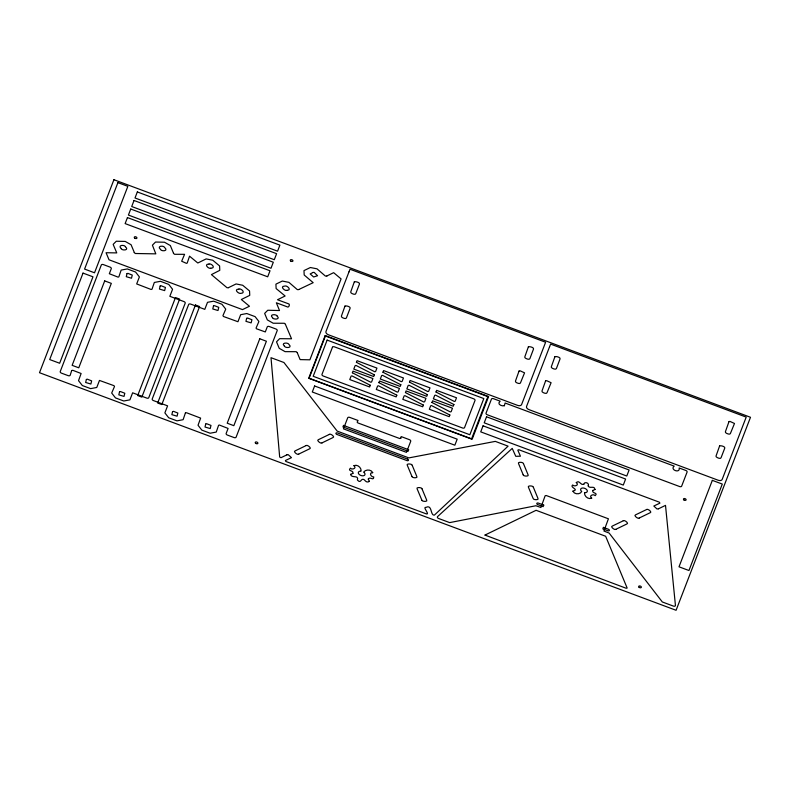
<?xml version="1.0" encoding="UTF-8"?>
<svg xmlns="http://www.w3.org/2000/svg" width="790" height="790" viewBox="0 0 790 790"><rect width="100%" height="100%" fill="white"/><g stroke="black" fill="none" stroke-linecap="round" stroke-linejoin="round"><path stroke-width="1.19" d="M228.547 287.609L236.092 283.946L242.708 285.259L249.541 290.967L249.758 295.361L241.335 299.509L249.462 306.244L242.481 309.611L109.03 259.801L106.067 252.721L116.762 252.909L113.158 244.387L116.288 241.236L125.245 241.424L131.091 244.752L134.28 252.405M298.827 289.486L313.176 282.682L304.19 274.999L303.982 270.605L310.381 267.514L316.997 268.827L325.381 276.066L326.872 276.066M326.892 275.957L333.637 272.668L341.082 278.9L309.887 359.815L300.111 359.608L297.287 352.765M209.014 264.077C203.445 263.88 208.442 269.104 210.762 268.304M210.792 268.195C216.342 268.254 211.404 263.179 209.034 263.949M238.926 289.12C233.445 288.982 238.205 293.85 240.624 293.416C246.302 293.238 241.385 288.241 238.955 288.962M286.968 290.295C292.428 290.453 286.81 284.844 284.716 286.079C279.413 286.079 284.726 291.273 286.948 290.424M298.719 454.092L309.749 448.75C311.843 448.345 307.527 444.553 306.046 445.481M306.016 445.639L294.986 450.952C293.041 451.337 297.198 455.228 298.689 454.22M312.771 272.609L310.174 273.933L313.64 276.994L317.56 275.73L314.153 272.372L312.791 272.451M322.014 442.874L333.044 437.541C335.157 437.127 330.852 433.295 329.351 434.273M329.321 434.421L318.291 439.734C316.247 440.119 320.572 443.98 321.994 443.002M615.924 529.27L626.954 523.928C629.067 523.503 624.742 519.731 623.251 520.659M623.231 520.817L612.201 526.13C610.157 526.495 614.462 530.416 615.904 529.399M639.199 518.033L650.229 512.7C652.362 512.295 648.017 508.464 646.526 509.432M646.506 509.58L635.476 514.892C633.481 515.278 637.727 519.139 639.179 518.161M588.185 485.909C589.982 483.085 584.245 481.021 583.8 484.27M368.259 479.115L369.384 481.288M121.235 248.761C122.46 250.874 129.659 250.252 125.413 246.727M125.472 246.628C124.247 244.515 117.137 245.028 121.295 248.662M134.201 252.533L135.317 253.501L155.818 253.857L152.411 245.186L155.541 242.036L164.498 242.224L170.344 245.552L173.514 253.234M160.489 249.561C161.674 251.635 168.872 251.121 164.666 247.527C163.876 245.157 156.144 245.927 160.577 249.433M173.454 253.333L174.57 254.301L184.574 254.321L181.68 261.233L186.44 263.356L187.2 263.07L189.551 256.177L197.806 263.001L206.141 258.913L212.757 260.226L219.59 265.934L219.798 270.338L211.424 274.604L227.036 287.738L228.517 287.738M272.481 317.827C273.607 319.851 281.033 319.545 277.102 316.02M277.142 315.931C275.947 313.887 268.63 314.252 272.57 317.699M285.457 324.236L284.341 323.268L273.182 323.228L267.346 319.891L264.64 313.403L267.761 310.253L279.512 310.539L276.342 302.768L286.908 306.708C288.676 308.623 290.73 303.577 288.153 303.676L277.507 299.746L285.121 295.993L276.125 288.548L275.917 284.143L282.316 281.052L288.933 282.366L297.317 289.614L298.808 289.614M284.37 346.247C285.486 348.321 292.942 348.015 288.982 344.44C288.172 342.139 280.332 342.702 284.449 346.119M297.336 352.666L296.23 351.688L285.072 351.649L279.226 348.311L276.52 341.823L279.64 338.673L291.54 338.782L285.417 324.325M412.252 465.211C411.778 463.552 405.902 463.493 407.275 465.241L411.946 476.419M411.867 476.548C412.291 478.207 418.147 478.197 416.834 476.518L412.202 465.3M422.097 488.812C421.663 487.163 415.738 487.084 417.12 488.842L421.801 500.021M421.712 500.149C422.137 501.798 428.032 501.828 426.689 500.119L422.038 488.911M523.503 463.532C523.039 461.874 517.193 461.874 518.526 463.562L523.187 474.75M523.118 474.869C523.543 476.528 529.369 476.488 528.085 474.839L523.454 463.612M533.378 487.124C532.855 485.445 527.167 485.554 528.411 487.154L533.082 498.332C533.013 500.179 539.343 500.09 537.97 498.431L533.339 487.213M352.913 473.407L350.642 474.276M592.678 490.452L595.008 489.533M368.288 479.026C369.769 476.084 373.858 481.396 373.749 476.943C371.32 477.486 368.338 472.381 372.692 472.706M363.716 472.005C365.76 469.28 371.132 469.221 372.722 472.627M583.77 484.3C580.541 485.741 579.692 479.688 576.325 482.433M353.969 465.626C357.386 464.115 361.445 467.611 361.129 471.047M572.938 491.113C579.761 489.395 569.452 487.677 572.622 485.001C574.142 487.055 579.89 485.159 576.256 482.552M369.335 481.377C367.123 482.917 365.651 481.387 364.269 479.757C360.645 477.387 361.316 484.379 357.386 480.034C359.124 474.533 351.353 478.602 350.612 474.405M591.651 498.204C588.303 499.665 584.195 496.367 584.511 492.772M581.697 491.489C580.443 494.52 574.537 494.787 572.918 491.212M588.204 485.969C589.626 489.168 594.307 485.109 595.038 489.454M353.94 465.725C357.406 468.194 351.767 470.287 350.375 468.164C347.106 471.413 353.831 470.109 352.962 473.309M591.7 498.115C588.244 495.745 593.665 493.493 595.206 495.646C598.543 492.604 591.829 493.612 592.678 490.531M581.558 491.35A3.506 2.133 20.1 0 1 581.993 488.101A3.506 2.133 20.1 0 1 586.96 489.958A3.506 2.133 20.1 0 1 585.094 492.664M364.072 472.469A3.496 2.133 20.1 0 1 363.647 475.708A3.496 2.133 20.1 0 1 358.69 473.862A3.496 2.133 20.1 0 1 360.546 471.156M286.849 454.862L280.993 457.706L279.68 457.074L271 357.692L283.916 362.501L337.182 431.103L408.845 457.904L495.31 441.383L508.079 446.153L434.362 515.139C430.185 515.771 432.387 504.139 426.037 507.358C422.058 506.706 430.175 514.645 426.491 513.954L285.812 461.449L285.417 460.511L291.461 457.657L288.222 454.665L286.859 454.823M658.435 508.78L657.063 509.027L653.824 506.025L659.867 503.171L659.423 502.213L518.793 449.727L517.806 450.152L520.432 456.205L515.761 456.314L512.226 448.404L437.561 516.611A1.768 1.076 20.1 0 0 438.648 518.497L449.668 522.615L535.896 505.748L540.913 507.506L545.159 495.715L546.245 495.518L608.418 518.803L603.915 531.018L609.149 533.082L662.316 601.97L673.337 606.078A1.768 1.076 20.1 0 0 675.43 605.377L665.506 505.373L658.435 508.819M352.38 372.791L370.698 382.212L371.567 382.024L372.91 378.548L353.012 371.122L352.389 372.752M356.418 362.343L374.727 371.754L375.596 371.567L376.939 368.091L357.05 360.665L356.418 362.294M370.283 385.263L369.651 386.991L349.763 379.565L351.106 376.089L351.975 375.902L370.283 385.263M374.322 374.816L373.69 376.534L353.792 369.108L355.144 365.632L356.004 365.444L374.322 374.816M378.904 382.696L397.222 392.107L398.091 391.919L399.434 388.443L379.536 381.017L378.933 382.607M382.943 372.238L401.251 381.649L402.12 381.471L403.463 377.985L383.575 370.569L382.943 372.238M396.807 395.168L396.175 396.886L376.287 389.46L377.63 385.984L378.499 385.797L396.807 395.168M400.846 384.71L400.204 386.428L380.316 379.012L381.659 375.526L382.528 375.349L400.836 384.76M405.428 392.591L423.746 402.001L424.615 401.824L425.958 398.338L406.06 390.922L405.458 392.502M409.467 382.133L427.775 391.554L428.644 391.366L429.987 387.89L410.099 380.464L409.467 382.133M423.341 405.063L422.709 406.791L402.811 399.365L404.154 395.879L405.023 395.701L423.341 405.063M427.37 394.615L426.738 396.333L406.84 388.907L408.193 385.431L409.052 385.244L427.37 394.615M431.952 402.485L450.27 411.906L451.139 411.718L452.482 408.242L432.584 400.816L431.952 402.485M435.991 392.038L454.299 401.448L455.168 401.271L456.511 397.785L436.623 390.359L435.991 391.988M449.856 414.967L449.224 416.685L429.335 409.26L430.678 405.784L431.547 405.596L449.856 415.017M453.894 404.51L453.263 406.228L433.364 398.812L434.717 395.326L435.576 395.148L453.894 404.51M485.001 535.087L626.134 588.254L627.161 588.066L605.644 536.262L536.084 510.3L485.011 535.047M71.692 370.559L70.182 375.25A1.768 1.076 20.1 0 1 68.138 375.635L61.511 373.166A1.768 1.076 20.1 0 1 60.238 371.537L101.317 264.996A1.768 1.076 20.1 0 1 103.372 264.601L109.998 267.079A1.768 1.076 20.1 0 1 111.272 268.699L109.326 273.725L118.095 277.142L118.856 276.846L121.156 270.091L127.299 268.936L135.584 272.027L139.395 276.905L136.68 283.936L151.078 289.476L152.016 289.219L154.317 282.465L160.449 281.309L168.744 284.4L172.556 289.278L169.84 296.309L183.932 301.573A1.768 1.076 20.1 0 1 185.196 303.192L148.767 397.676A1.768 1.076 20.1 0 1 146.723 398.071L132.631 392.808L129.916 399.849L123.783 401.004L115.498 397.913L111.686 393.035L114.51 386.488L113.987 385.678L99.481 380.434L96.765 387.475L90.623 388.631L82.338 385.54L78.526 380.662L81.123 373.502L72.818 370.303L71.712 370.51M86.357 379.486L85.656 382.488L90.88 384.029L91.64 380.879L87.315 379.17L86.377 379.437M126.983 273.686L126.281 276.688L131.495 278.228L132.266 275.078L127.931 273.37L126.993 273.636M119.517 391.86L118.816 394.862L124.03 396.402L124.8 393.252L120.465 391.544L119.517 391.86M160.133 286.059L159.442 289.061L164.656 290.601L165.416 287.451L161.091 285.743L160.153 286.01M172.556 411.649L171.855 414.661L177.069 416.192L177.839 413.051L173.504 411.343L172.556 411.649M185.393 412.992L183.112 419.697L176.97 420.853L168.685 417.762L164.873 412.894L167.589 405.853L153.497 400.599A1.768 1.076 20.1 0 1 152.223 398.97L188.662 304.486A1.768 1.076 20.1 0 1 190.706 304.101L204.798 309.354L207.503 302.323L213.646 301.158L221.931 304.249L225.743 309.127L222.938 315.635L223.442 316.484L237.948 321.728L240.664 314.697L246.796 313.531L255.091 316.632L258.903 321.5L256.069 328.057L256.444 328.768L265.302 331.938L267.237 326.912A1.768 1.076 20.1 0 1 269.291 326.527L275.917 328.996A1.768 1.076 20.1 0 1 277.191 330.625L236.101 437.176A1.768 1.076 20.1 0 1 234.057 437.561L227.431 435.083A1.768 1.076 20.1 0 1 226.157 433.463L228.093 428.437L219.324 425.02L218.573 425.316L216.263 432.071L210.13 433.226L201.845 430.135L198.033 425.267L200.63 418.108L186.519 412.736L185.393 412.992M213.478 305.967L212.777 308.969L217.991 310.51L218.761 307.359L214.436 305.651L213.478 305.967M205.706 424.023L205.015 427.035L210.229 428.565L210.989 425.425L206.664 423.716L205.726 423.973M246.638 318.34L245.937 321.342L251.151 322.883L251.921 319.733L247.586 318.024L246.648 318.281M344.983 306.076L341.438 316.03C340.381 317.402 346.297 319.693 346.415 317.886L350.079 308.367C351.027 306.885 346.306 305.414 344.983 306.076M354.315 281.862L350.77 291.816C349.684 293.199 355.638 295.43 355.747 293.673L359.42 284.153C360.398 282.652 355.648 281.22 354.315 281.862M400.807 438.203L399.681 438.519L357.84 422.907L357.139 422.127L358.048 420.497L349.763 417.406A1.768 1.076 20.1 0 0 347.709 417.791L343.453 428.842L406.445 452.354L410.711 441.304A1.768 1.076 20.1 0 0 409.437 439.675L401.152 436.584L400.807 438.203M504.366 405.695C502.183 406.554 496.298 404.253 500.139 401.172L493.503 398.693A1.768 1.076 20.1 0 0 491.459 399.078L486.038 413.15A1.768 1.076 20.1 0 0 487.302 414.78L679.607 486.541A1.768 1.076 20.1 0 0 681.652 486.156L687.083 472.084A1.768 1.076 20.1 0 0 685.809 470.465L679.183 467.986C680.437 473.783 669.416 469.754 674.206 466.13L505.116 403.028L504.356 405.744M519.03 371.073L515.485 381.027C514.399 382.409 520.363 384.651 520.462 382.883L524.56 372.85L520.146 370.816L519.05 371.024M528.372 346.84L524.837 356.794C523.651 358.038 529.468 360.378 529.853 358.709L533.477 349.131C534.425 347.63 529.695 346.208 528.372 346.84M545.574 380.938L542.029 390.892C540.933 392.275 546.907 394.516 546.996 392.749L551.094 382.716L546.69 380.681L545.584 380.889M554.906 356.725L551.361 366.678C550.186 367.913 556.002 370.263 556.387 368.594L560.011 359.016C560.989 357.534 556.229 356.004 554.906 356.725M719.621 445.935L716.076 455.889C714.871 457.094 720.924 459.612 721.053 457.746L724.726 448.226C725.664 446.745 720.954 445.264 719.621 445.935M728.963 421.702L725.427 431.656C724.361 433.038 730.276 435.26 730.394 433.513L734.493 423.479L729.92 421.386L728.982 421.653M113.918 179.715L39.5 372.712L676.082 610.285L750.5 417.288L113.918 179.715M83.029 273.103L49.691 359.549L59.645 363.252L92.973 276.806L83.029 273.103M117.908 182.628L84.579 269.074L94.523 272.787L127.852 186.341L117.908 182.628M127.447 217.576L125.126 223.6L267.692 276.806L270.022 270.782L127.447 217.576M130.745 209.024L128.415 215.058L270.99 268.264L273.31 262.231L130.745 209.024M134.033 200.482L131.713 206.516L274.278 259.722L276.609 253.689L134.033 200.482M137.332 191.94L135.011 197.974L277.576 251.181L279.897 245.147L137.332 191.94M104.695 280.894L72.137 365.336L78.763 367.804L111.321 283.373L104.695 280.894M175.479 297.544L137.687 395.563L141.835 397.113L179.626 299.094L175.479 297.544M195.456 304.999L157.664 403.019L161.802 404.569L199.603 306.55L195.456 304.999M259.762 338.772L227.214 423.203L233.84 425.682L266.398 341.24L259.762 338.772M348.992 271.859L325.964 331.563A3.535 2.153 20.1 0 0 328.502 334.812L517.49 405.339A3.535 2.153 20.1 0 0 521.588 404.569L545.614 342.248L350 269.242L348.992 271.859M325.184 335.543L308.702 378.282L472.144 439.27L488.615 396.531L325.184 335.543M325.411 336.007L309.127 378.222L471.591 438.845L487.865 396.629L325.411 336.007M327.139 340.095L313.196 376.287L469.853 434.747L483.806 398.565L327.139 340.095M314.608 385.974L312.287 391.998L454.852 445.204L457.183 439.171L314.608 385.974M332.442 347.254L321.984 374.391A1.768 1.076 20.1 0 0 323.248 376.02L462.506 427.983A1.768 1.076 20.1 0 0 464.55 427.597L475.017 400.461A1.768 1.076 20.1 0 0 473.743 398.832L334.486 346.869A1.768 1.076 20.1 0 0 332.442 347.254M343.512 425.415L342.929 426.926L408.134 451.258L408.716 449.757L343.512 425.415M483.046 425.83L480.725 431.863L623.29 485.07L625.611 479.036L483.046 425.83M486.531 416.784L484.211 422.818L626.776 476.024L629.107 469.991L486.531 416.784M549.583 346.721L526.555 406.425A3.535 2.153 20.1 0 0 529.093 409.674L718.08 480.202A3.535 2.153 20.1 0 0 722.179 479.431L746.204 417.11L550.591 344.104L549.583 346.721M543.737 505.106L543.155 506.617L537.773 504.603A1.323 0.81 20.1 0 1 536.815 503.388A1.323 0.81 20.1 0 1 538.346 503.102L543.737 505.106M603.422 527.384L602.839 528.885L607.806 530.742A1.323 0.81 20.1 0 0 609.347 530.455A1.323 0.81 20.1 0 0 608.389 529.241L603.422 527.384M712.333 480.36L679.005 566.805L688.949 570.518L722.287 484.072L712.333 480.36M407.512 459.079L337.468 432.94A1.323 0.81 20.1 0 0 335.938 433.236A1.323 0.81 20.1 0 0 336.896 434.451L406.929 460.59A1.323 0.81 20.1 0 0 408.469 460.294A1.323 0.81 20.1 0 0 407.512 459.079M134.685 238.086A1.392 0.849 20.1 0 0 136.907 238.126A1.392 0.849 20.1 0 0 135.208 236.714A1.392 0.849 20.1 0 0 134.685 238.086M255.644 443.299A1.392 0.849 20.1 0 0 257.866 443.338A1.392 0.849 20.1 0 0 256.167 441.926A1.392 0.849 20.1 0 0 255.644 443.299M290.69 260.996A1.392 0.849 20.1 0 0 292.912 261.046A1.392 0.849 20.1 0 0 291.224 259.624A1.392 0.849 20.1 0 0 290.69 260.996M639.1 587.306A1.392 0.849 20.1 0 0 641.322 587.355A1.392 0.849 20.1 0 0 639.633 585.933A1.392 0.849 20.1 0 0 639.1 587.306M683.864 499.892A1.392 0.849 20.1 0 0 686.085 499.932A1.392 0.849 20.1 0 0 684.387 498.52A1.392 0.849 20.1 0 0 683.864 499.892"/></g></svg>
